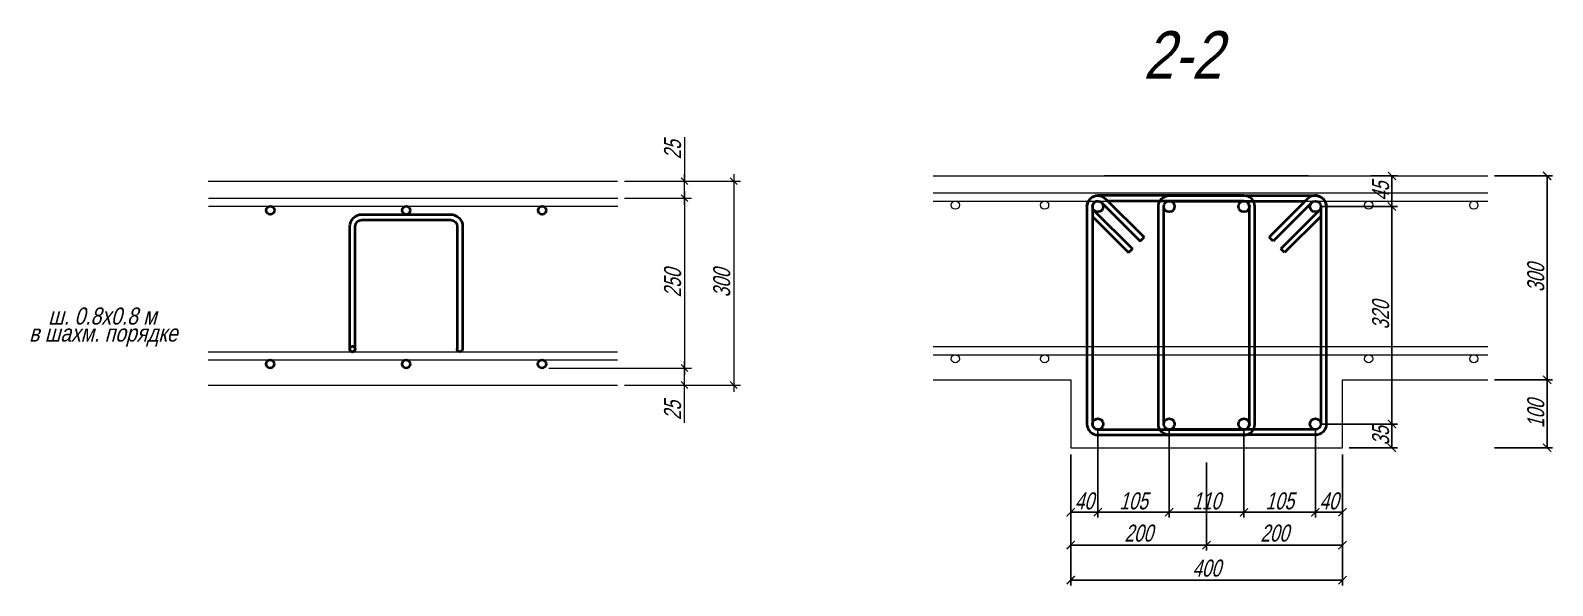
# Model space of a CAD drawing. Header units: millimetres. Extents: x 5929542 to 6152618, y 10240044 to 10382466.
# Drawn here: x 6132713 to 6134953, y 10275487 to 10276304 of the extents above; entities that cross this region are included whole.
import ezdxf
from ezdxf.enums import TextEntityAlignment as Align

# ---------------------------------------------------------------- set-up
doc = ezdxf.new("R2010")
doc.units = ezdxf.units.MM
doc.header["$PDMODE"] = 35
doc.layers.get('Defpoints').update_dxf_attribs({"color": 253})
for name, color, linetype, lineweight in [('арматура', 7, 'Continuous', 40), ('Основная', 7, 'Continuous', 30), ('Построения', 7, 'Continuous', 13), ('Размеры', 172, 'Continuous', 13), ('Текст', 134, 'Continuous', 13), ('Тонкая', 67, 'Continuous', 9)]:
    doc.layers.add(name, color=color, linetype=linetype, lineweight=lineweight)
doc.styles.add('1к1', font='mipgost.shx', dxfattribs={"width": 0.75, "oblique": 15})
doc.styles.add('GOST 2.304', font='mipgost.ttf', dxfattribs={"width": 0.75, "oblique": 15})
doc.dimstyles.new('1k10', dxfattribs={"dimscale": 10, "dimtxt": 2.5, "dimasz": 1.2, "dimexe": 0.8, "dimexo": 1, "dimgap": 0.5, "dimtad": 1, "dimdec": 0, "dimtxsty": '1к1', "dimblk": 'ARCHTICK', "dimcen": 2.5, "dimadec": 0, "dimazin": 0, "dimtfac": 1, "dimtdec": 0, "dimtmove": 0, "dimatfit": 3, "dimfxl": 1.25, "dimarcsym": 0})
doc.dimstyles.new('1k100', dxfattribs={"dimscale": 100, "dimtxt": 2.5, "dimasz": 1.2, "dimexe": 0.8, "dimexo": 1, "dimgap": 0.4, "dimtad": 1, "dimdec": 0, "dimtxsty": 'GOST 2.304', "dimblk": 'ARCHTICK', "dimcen": 2.5, "dimadec": 0, "dimazin": 0, "dimtfac": 1, "dimtdec": 0, "dimtmove": 0, "dimatfit": 3, "dimfxl": 1.25, "dimarcsym": 0})
doc.dimstyles.new('SPDS', dxfattribs={"dimtxt": 2.5, "dimasz": 1, "dimexe": 1, "dimexo": 1, "dimgap": 0.5, "dimtad": 1, "dimdec": 0, "dimrnd": 0.001, "dimtxsty": 'GOST 2.304', "dimblk": 'OBLIQUE', "dimcen": 2.5, "dimdle": 1, "dimclrd": 256, "dimclre": 256, "dimclrt": 256, "dimadec": 0, "dimazin": 2, "dimtfac": 0.75, "dimtdec": 0, "dimtmove": 1, "dimatfit": 3, "dimfxl": 1, "dimtolj": 1, "dimlwd": -1, "dimlwe": -1, "dimarcsym": 0})

# ---------------------------------------------------------------- blocks, each defined once
blk = doc.blocks.new('_ArchTick')
at = {"color": 0, "linetype": 'ByBlock', "const_width": 0.15}
blk.add_lwpolyline([(-0.5, -0.5), (0.5, 0.5)], dxfattribs=at)
blk = doc.blocks.new('*D346')
at = {"layer": 'Defpoints', "color": 0, "ltscale": 10, "transparency": 16777216}
for p in [(6134643.8, 10275690), (6134443.8, 10275678.3), (6134443.8, 10275546.9)]:
    blk.add_point(p, dxfattribs=at)
at = {"layer": 'Размеры', "color": 0, "lineweight": -2, "ltscale": 10, "transparency": 16777216}
for p, q in [((6134443.8, 10275668.3), (6134443.8, 10275538.9)), ((6134643.8, 10275680), (6134643.8, 10275538.9)), ((6134643.8, 10275546.9), (6134443.8, 10275546.9))]:
    blk.add_line(p, q, dxfattribs=at)
at = {"layer": 'Размеры', "color": 0, "lineweight": -2, "ltscale": 10, "transparency": 16777216, "xscale": 12, "yscale": 12, "zscale": 12, "rotation": 180}
blk.add_blockref('_ArchTick', (6134443.8, 10275546.9), dxfattribs=at)
at = {"layer": 'Размеры', "color": 0, "lineweight": -2, "ltscale": 10, "transparency": 16777216, "xscale": 12, "yscale": 12, "zscale": 12}
blk.add_blockref('_ArchTick', (6134643.8, 10275546.9), dxfattribs=at)
at = {"layer": 'Размеры', "color": 0, "ltscale": 10, "transparency": 16777216, "insert": (6134543.8, 10275564.4), "char_height": 25, "attachment_point": 5, "style": 'GOST 2.304'}
blk.add_mtext('200', dxfattribs=at)
blk = doc.blocks.new('*D347')
at = {"layer": 'Defpoints', "color": 0, "ltscale": 10, "transparency": 16777216}
for p in [(6134243.8, 10275690), (6134443.8, 10275678.3), (6134243.8, 10275546.9)]:
    blk.add_point(p, dxfattribs=at)
at = {"layer": 'Размеры', "color": 0, "lineweight": -2, "ltscale": 10, "transparency": 16777216}
for p, q in [((6134243.8, 10275680), (6134243.8, 10275538.9)), ((6134443.8, 10275668.3), (6134443.8, 10275538.9)), ((6134443.8, 10275546.9), (6134243.8, 10275546.9))]:
    blk.add_line(p, q, dxfattribs=at)
at = {"layer": 'Размеры', "color": 0, "lineweight": -2, "ltscale": 10, "transparency": 16777216, "xscale": 12, "yscale": 12, "zscale": 12, "rotation": 180}
blk.add_blockref('_ArchTick', (6134243.8, 10275546.9), dxfattribs=at)
at = {"layer": 'Размеры', "color": 0, "lineweight": -2, "ltscale": 10, "transparency": 16777216, "xscale": 12, "yscale": 12, "zscale": 12}
blk.add_blockref('_ArchTick', (6134443.8, 10275546.9), dxfattribs=at)
at = {"layer": 'Размеры', "color": 0, "ltscale": 10, "transparency": 16777216, "insert": (6134343.8, 10275564.4), "char_height": 25, "attachment_point": 5, "style": 'GOST 2.304'}
blk.add_mtext('200', dxfattribs=at)
blk = doc.blocks.new('*D345')
at = {"layer": 'Defpoints', "color": 0, "ltscale": 10, "transparency": 16777216}
for p in [(6134243.8, 10275690), (6134643.8, 10275690), (6134643.8, 10275495.4)]:
    blk.add_point(p, dxfattribs=at)
at = {"layer": 'Размеры', "color": 0, "lineweight": -2, "ltscale": 10, "transparency": 16777216}
for p, q in [((6134243.8, 10275680), (6134243.8, 10275487.4)), ((6134643.8, 10275680), (6134643.8, 10275487.4)), ((6134243.8, 10275495.4), (6134643.8, 10275495.4))]:
    blk.add_line(p, q, dxfattribs=at)
at = {"layer": 'Размеры', "color": 0, "lineweight": -2, "ltscale": 10, "transparency": 16777216, "xscale": 12, "yscale": 12, "zscale": 12, "rotation": 180}
blk.add_blockref('_ArchTick', (6134243.8, 10275495.4), dxfattribs=at)
at = {"layer": 'Размеры', "color": 0, "lineweight": -2, "ltscale": 10, "transparency": 16777216, "xscale": 12, "yscale": 12, "zscale": 12}
blk.add_blockref('_ArchTick', (6134643.8, 10275495.4), dxfattribs=at)
at = {"layer": 'Размеры', "color": 0, "ltscale": 10, "transparency": 16777216, "insert": (6134443.8, 10275512.9), "char_height": 25, "attachment_point": 5, "style": 'GOST 2.304'}
blk.add_mtext('400', dxfattribs=at)
blk = doc.blocks.new('фыввыва')
at = {"layer": 'арматура', "ltscale": 10}
for p, q in [((6025456.6, 10146498.2), (6025400, 10146441.6)), ((6025462.3, 10146492.5), (6025405.7, 10146436)), ((6025473.6, 10146481.2), (6025417, 10146424.6)), ((6025475.9, 10146472.2), (6025422.7, 10146419)), ((6025405.7, 10146436), (6025400, 10146441.6)), ((6025422.7, 10146419), (6025417, 10146424.6))]:
    blk.add_line(p, q, dxfattribs=at)
blk.add_arc((6025467.9, 10146486.9), 16, 359.9986, 135, dxfattribs=at)
blk = doc.blocks.new('_Oblique')
at = {"color": 0, "linetype": 'ByBlock', "lineweight": -2}
blk.add_line((-0.5, -0.5), (0.5, 0.5), dxfattribs=at)
blk = doc.blocks.new('*D348')
at = {"layer": 'Defpoints', "color": 0, "ltscale": 100, "transparency": 16777216}
for p in [(6133577.2, 10276082.4), (6133577.2, 10275782.4), (6133748, 10275782.4)]:
    blk.add_point(p, dxfattribs=at)
at = {"layer": 'Размеры', "ltscale": 100, "transparency": 16777216}
for p, q in [((6133748, 10276092.4), (6133748, 10275772.4)), ((6133587.2, 10276082.4), (6133758, 10276082.4)), ((6133587.2, 10275782.4), (6133758, 10275782.4))]:
    blk.add_line(p, q, dxfattribs=at)
at = {"layer": 'Размеры', "ltscale": 100, "transparency": 16777216, "xscale": 10, "yscale": 10, "zscale": 10}
for p, rotation in [((6133748, 10276082.4), 90), ((6133748, 10275782.4), 270)]:
    blk.add_blockref('_Oblique', p, dxfattribs=dict(at, rotation=rotation))
at = {"layer": 'Размеры', "ltscale": 100, "transparency": 16777216, "insert": (6133730.5, 10275932.4), "char_height": 25, "attachment_point": 5, "rotation": 90, "style": 'GOST 2.304'}
blk.add_mtext('\\A1;300', dxfattribs=at)
blk = doc.blocks.new('*D349')
at = {"layer": 'Defpoints', "color": 0, "ltscale": 100, "transparency": 16777216}
for p in [(6133466, 10275807.4), (6133675.7, 10275807.4), (6133577.2, 10275782.4)]:
    blk.add_point(p, dxfattribs=at)
at = {"layer": 'Размеры', "ltscale": 100, "transparency": 16777216}
for p, q in [((6133476, 10275807.4), (6133685.7, 10275807.4)), ((6133675.7, 10275772.4), (6133675.7, 10275817.4)), ((6133587.2, 10275782.4), (6133685.7, 10275782.4)), ((6133675.7, 10275726.6), (6133675.7, 10275782.4))]:
    blk.add_line(p, q, dxfattribs=at)
at = {"layer": 'Размеры', "ltscale": 100, "transparency": 16777216, "xscale": 10, "yscale": 10, "zscale": 10}
for p, rotation in [((6133675.7, 10275807.4), 90), ((6133675.7, 10275782.4), 270)]:
    blk.add_blockref('_Oblique', p, dxfattribs=dict(at, rotation=rotation))
at = {"layer": 'Размеры', "ltscale": 100, "transparency": 16777216, "insert": (6133658.2, 10275745), "char_height": 25, "attachment_point": 5, "rotation": 90, "style": 'GOST 2.304'}
blk.add_mtext('\\A1;25', dxfattribs=at)
blk = doc.blocks.new('*D350')
at = {"layer": 'Defpoints', "color": 0, "ltscale": 100, "transparency": 16777216}
for p in [(6133577.2, 10276082.4), (6133675.7, 10276082.4), (6133577.4, 10276057.4)]:
    blk.add_point(p, dxfattribs=at)
at = {"layer": 'Размеры', "ltscale": 100, "transparency": 16777216}
for p, q in [((6133675.7, 10276146.9), (6133675.7, 10276082.4)), ((6133675.7, 10276047.4), (6133675.7, 10276092.4)), ((6133587.2, 10276082.4), (6133685.7, 10276082.4)), ((6133587.4, 10276057.4), (6133685.7, 10276057.4))]:
    blk.add_line(p, q, dxfattribs=at)
at = {"layer": 'Размеры', "ltscale": 100, "transparency": 16777216, "xscale": 10, "yscale": 10, "zscale": 10}
for p, rotation in [((6133675.7, 10276082.4), 90), ((6133675.7, 10276057.4), 270)]:
    blk.add_blockref('_Oblique', p, dxfattribs=dict(at, rotation=rotation))
at = {"layer": 'Размеры', "ltscale": 100, "transparency": 16777216, "insert": (6133658.2, 10276128.5), "char_height": 25, "attachment_point": 5, "rotation": 90, "style": 'GOST 2.304'}
blk.add_mtext('\\A1;25', dxfattribs=at)
blk = doc.blocks.new('*D351')
at = {"layer": 'Defpoints', "color": 0, "ltscale": 10, "transparency": 16777216}
for p in [(6133598.3, 10276057.4), (6133598.1, 10275807.4), (6133675.7, 10275807.4)]:
    blk.add_point(p, dxfattribs=at)
at = {"layer": 'Размеры', "ltscale": 10, "transparency": 16777216}
for p, q in [((6133675.7, 10276067.4), (6133675.7, 10275797.4)), ((6133608.3, 10276057.4), (6133685.7, 10276057.4)), ((6133608.1, 10275807.4), (6133685.7, 10275807.4))]:
    blk.add_line(p, q, dxfattribs=at)
at = {"layer": 'Размеры', "ltscale": 10, "transparency": 16777216, "xscale": 10, "yscale": 10, "zscale": 10}
for p, rotation in [((6133675.7, 10276057.4), 90), ((6133675.7, 10275807.4), 270)]:
    blk.add_blockref('_Oblique', p, dxfattribs=dict(at, rotation=rotation))
at = {"layer": 'Размеры', "ltscale": 10, "transparency": 16777216, "insert": (6133658.2, 10275932.4), "char_height": 25, "attachment_point": 5, "rotation": 90, "style": 'GOST 2.304'}
blk.add_mtext('\\A1;250', dxfattribs=at)
blk = doc.blocks.new('*D352')
at = {"layer": 'Defpoints', "color": 0, "ltscale": 10, "transparency": 16777216}
for p in [(6134283.8, 10275725), (6134388.8, 10275725), (6134283.8, 10275595.3)]:
    blk.add_point(p, dxfattribs=at)
at = {"layer": 'Размеры', "color": 0, "lineweight": -2, "ltscale": 10, "transparency": 16777216}
for p, q in [((6134283.8, 10275715), (6134283.8, 10275587.3)), ((6134388.8, 10275715), (6134388.8, 10275587.3)), ((6134388.8, 10275595.3), (6134283.8, 10275595.3))]:
    blk.add_line(p, q, dxfattribs=at)
at = {"layer": 'Размеры', "color": 0, "lineweight": -2, "ltscale": 10, "transparency": 16777216, "xscale": 12, "yscale": 12, "zscale": 12, "rotation": 180}
blk.add_blockref('_ArchTick', (6134283.8, 10275595.3), dxfattribs=at)
at = {"layer": 'Размеры', "color": 0, "lineweight": -2, "ltscale": 10, "transparency": 16777216, "xscale": 12, "yscale": 12, "zscale": 12}
blk.add_blockref('_ArchTick', (6134388.8, 10275595.3), dxfattribs=at)
at = {"layer": 'Размеры', "color": 0, "ltscale": 10, "transparency": 16777216, "insert": (6134336.3, 10275611.8), "char_height": 25, "attachment_point": 5, "style": 'GOST 2.304'}
blk.add_mtext('105', dxfattribs=at)
blk = doc.blocks.new('*D353')
at = {"layer": 'Defpoints', "color": 0, "ltscale": 10, "transparency": 16777216}
for p in [(6134498.8, 10275725), (6134603.8, 10275725), (6134498.8, 10275595.3)]:
    blk.add_point(p, dxfattribs=at)
at = {"layer": 'Размеры', "color": 0, "lineweight": -2, "ltscale": 10, "transparency": 16777216}
for p, q in [((6134498.8, 10275715), (6134498.8, 10275587.3)), ((6134603.8, 10275715), (6134603.8, 10275587.3)), ((6134603.8, 10275595.3), (6134498.8, 10275595.3))]:
    blk.add_line(p, q, dxfattribs=at)
at = {"layer": 'Размеры', "color": 0, "lineweight": -2, "ltscale": 10, "transparency": 16777216, "xscale": 12, "yscale": 12, "zscale": 12, "rotation": 180}
blk.add_blockref('_ArchTick', (6134498.8, 10275595.3), dxfattribs=at)
at = {"layer": 'Размеры', "color": 0, "lineweight": -2, "ltscale": 10, "transparency": 16777216, "xscale": 12, "yscale": 12, "zscale": 12}
blk.add_blockref('_ArchTick', (6134603.8, 10275595.3), dxfattribs=at)
at = {"layer": 'Размеры', "color": 0, "ltscale": 10, "transparency": 16777216, "insert": (6134551.3, 10275611.8), "char_height": 25, "attachment_point": 5, "style": 'GOST 2.304'}
blk.add_mtext('105', dxfattribs=at)
blk = doc.blocks.new('*D354')
at = {"layer": 'Defpoints', "color": 0, "ltscale": 10, "transparency": 16777216}
for p in [(6134603.8, 10275725), (6134643.8, 10275690), (6134643.8, 10275595.3)]:
    blk.add_point(p, dxfattribs=at)
at = {"layer": 'Размеры', "color": 0, "lineweight": -2, "ltscale": 10, "transparency": 16777216}
for p, q in [((6134603.8, 10275715), (6134603.8, 10275587.3)), ((6134643.8, 10275680), (6134643.8, 10275587.3)), ((6134603.8, 10275595.3), (6134643.8, 10275595.3))]:
    blk.add_line(p, q, dxfattribs=at)
at = {"layer": 'Размеры', "color": 0, "lineweight": -2, "ltscale": 10, "transparency": 16777216, "xscale": 12, "yscale": 12, "zscale": 12, "rotation": 180}
blk.add_blockref('_ArchTick', (6134603.8, 10275595.3), dxfattribs=at)
at = {"layer": 'Размеры', "color": 0, "lineweight": -2, "ltscale": 10, "transparency": 16777216, "xscale": 12, "yscale": 12, "zscale": 12}
blk.add_blockref('_ArchTick', (6134643.8, 10275595.3), dxfattribs=at)
at = {"layer": 'Размеры', "color": 0, "ltscale": 10, "transparency": 16777216, "insert": (6134623.8, 10275611.8), "char_height": 25, "attachment_point": 5, "style": 'GOST 2.304'}
blk.add_mtext('40', dxfattribs=at)
blk = doc.blocks.new('*D355')
at = {"layer": 'Defpoints', "color": 0, "ltscale": 10, "transparency": 16777216}
for p in [(6134388.8, 10275679.9), (6134498.8, 10275679.9), (6134498.8, 10275595.3)]:
    blk.add_point(p, dxfattribs=at)
at = {"layer": 'Размеры', "color": 0, "lineweight": -2, "ltscale": 10, "transparency": 16777216}
for p, q in [((6134388.8, 10275669.9), (6134388.8, 10275587.3)), ((6134498.8, 10275669.9), (6134498.8, 10275587.3)), ((6134388.8, 10275595.3), (6134498.8, 10275595.3))]:
    blk.add_line(p, q, dxfattribs=at)
at = {"layer": 'Размеры', "color": 0, "lineweight": -2, "ltscale": 10, "transparency": 16777216, "xscale": 12, "yscale": 12, "zscale": 12, "rotation": 180}
blk.add_blockref('_ArchTick', (6134388.8, 10275595.3), dxfattribs=at)
at = {"layer": 'Размеры', "color": 0, "lineweight": -2, "ltscale": 10, "transparency": 16777216, "xscale": 12, "yscale": 12, "zscale": 12}
blk.add_blockref('_ArchTick', (6134498.8, 10275595.3), dxfattribs=at)
at = {"layer": 'Размеры', "color": 0, "ltscale": 10, "transparency": 16777216, "insert": (6134443.8, 10275611.8), "char_height": 25, "attachment_point": 5, "style": 'GOST 2.304'}
blk.add_mtext('110', dxfattribs=at)
blk = doc.blocks.new('*D356')
at = {"layer": 'Defpoints', "color": 0, "ltscale": 10, "transparency": 16777216}
for p in [(6134243.8, 10275669.9), (6134283.8, 10275669.9), (6134243.8, 10275595.3)]:
    blk.add_point(p, dxfattribs=at)
at = {"layer": 'Размеры', "color": 0, "lineweight": -2, "ltscale": 10, "transparency": 16777216}
for p, q in [((6134243.8, 10275659.9), (6134243.8, 10275587.3)), ((6134283.8, 10275659.9), (6134283.8, 10275587.3)), ((6134283.8, 10275595.3), (6134243.8, 10275595.3))]:
    blk.add_line(p, q, dxfattribs=at)
at = {"layer": 'Размеры', "color": 0, "lineweight": -2, "ltscale": 10, "transparency": 16777216, "xscale": 12, "yscale": 12, "zscale": 12, "rotation": 180}
blk.add_blockref('_ArchTick', (6134243.8, 10275595.3), dxfattribs=at)
at = {"layer": 'Размеры', "color": 0, "lineweight": -2, "ltscale": 10, "transparency": 16777216, "xscale": 12, "yscale": 12, "zscale": 12}
blk.add_blockref('_ArchTick', (6134283.8, 10275595.3), dxfattribs=at)
at = {"layer": 'Размеры', "color": 0, "ltscale": 10, "transparency": 16777216, "insert": (6134263.8, 10275611.8), "char_height": 25, "attachment_point": 5, "style": 'GOST 2.304'}
blk.add_mtext('40', dxfattribs=at)
blk = doc.blocks.new('*D357')
at = {"layer": 'Defpoints', "color": 0, "ltscale": 10, "transparency": 16777216}
for p in [(6134603.8, 10275725), (6134716.5, 10275725), (6134643.8, 10275690)]:
    blk.add_point(p, dxfattribs=at)
at = {"layer": 'Размеры', "color": 0, "lineweight": -2, "ltscale": 10, "transparency": 16777216}
for p, q in [((6134613.8, 10275725), (6134724.5, 10275725)), ((6134716.5, 10275690), (6134716.5, 10275725)), ((6134653.8, 10275690), (6134724.5, 10275690))]:
    blk.add_line(p, q, dxfattribs=at)
at = {"layer": 'Размеры', "color": 0, "lineweight": -2, "ltscale": 10, "transparency": 16777216, "xscale": 12, "yscale": 12, "zscale": 12}
for p, rotation in [((6134716.5, 10275725), 90), ((6134716.5, 10275690), 270)]:
    blk.add_blockref('_ArchTick', p, dxfattribs=dict(at, rotation=rotation))
at = {"layer": 'Размеры', "color": 0, "ltscale": 10, "transparency": 16777216, "insert": (6134700, 10275707.5), "char_height": 25, "attachment_point": 5, "rotation": 90, "style": 'GOST 2.304'}
blk.add_mtext('35', dxfattribs=at)
blk = doc.blocks.new('*D358')
at = {"layer": 'Defpoints', "color": 0, "ltscale": 10, "transparency": 16777216}
for p in [(6134603.8, 10276045), (6134716.5, 10276045), (6134603.8, 10275725)]:
    blk.add_point(p, dxfattribs=at)
at = {"layer": 'Размеры', "color": 0, "lineweight": -2, "ltscale": 10, "transparency": 16777216}
for p, q in [((6134613.8, 10276045), (6134724.5, 10276045)), ((6134716.5, 10275725), (6134716.5, 10276045)), ((6134613.8, 10275725), (6134724.5, 10275725))]:
    blk.add_line(p, q, dxfattribs=at)
at = {"layer": 'Размеры', "color": 0, "lineweight": -2, "ltscale": 10, "transparency": 16777216, "xscale": 12, "yscale": 12, "zscale": 12}
for p, rotation in [((6134716.5, 10276045), 90), ((6134716.5, 10275725), 270)]:
    blk.add_blockref('_ArchTick', p, dxfattribs=dict(at, rotation=rotation))
at = {"layer": 'Размеры', "color": 0, "ltscale": 10, "transparency": 16777216, "insert": (6134700, 10275885), "char_height": 25, "attachment_point": 5, "rotation": 90, "style": 'GOST 2.304'}
blk.add_mtext('320', dxfattribs=at)
blk = doc.blocks.new('*D359')
at = {"layer": 'Defpoints', "color": 0, "ltscale": 10, "transparency": 16777216}
for p in [(6134675.4, 10276090), (6134716.5, 10276090), (6134603.8, 10276045)]:
    blk.add_point(p, dxfattribs=at)
at = {"layer": 'Размеры', "color": 0, "lineweight": -2, "ltscale": 10, "transparency": 16777216}
for p, q in [((6134685.4, 10276090), (6134724.5, 10276090)), ((6134716.5, 10276045), (6134716.5, 10276090)), ((6134613.8, 10276045), (6134724.5, 10276045))]:
    blk.add_line(p, q, dxfattribs=at)
at = {"layer": 'Размеры', "color": 0, "lineweight": -2, "ltscale": 10, "transparency": 16777216, "xscale": 12, "yscale": 12, "zscale": 12}
for p, rotation in [((6134716.5, 10276090), 90), ((6134716.5, 10276045), 270)]:
    blk.add_blockref('_ArchTick', p, dxfattribs=dict(at, rotation=rotation))
at = {"layer": 'Размеры', "color": 0, "ltscale": 10, "transparency": 16777216, "insert": (6134700, 10276067.5), "char_height": 25, "attachment_point": 5, "rotation": 90, "style": 'GOST 2.304'}
blk.add_mtext('45', dxfattribs=at)
blk = doc.blocks.new('*D360')
at = {"layer": 'Defpoints', "color": 0, "ltscale": 10, "transparency": 16777216}
for p in [(6134857.5, 10276090), (6134944.8, 10276090), (6134857.5, 10275790)]:
    blk.add_point(p, dxfattribs=at)
at = {"layer": 'Размеры', "color": 0, "lineweight": -2, "ltscale": 10, "transparency": 16777216}
for p, q in [((6134867.5, 10276090), (6134952.8, 10276090)), ((6134944.8, 10275790), (6134944.8, 10276090)), ((6134867.5, 10275790), (6134952.8, 10275790))]:
    blk.add_line(p, q, dxfattribs=at)
at = {"layer": 'Размеры', "color": 0, "lineweight": -2, "ltscale": 10, "transparency": 16777216, "xscale": 12, "yscale": 12, "zscale": 12}
for p, rotation in [((6134944.8, 10276090), 90), ((6134944.8, 10275790), 270)]:
    blk.add_blockref('_ArchTick', p, dxfattribs=dict(at, rotation=rotation))
at = {"layer": 'Размеры', "color": 0, "ltscale": 10, "transparency": 16777216, "insert": (6134928.3, 10275940), "char_height": 25, "attachment_point": 5, "rotation": 90, "style": 'GOST 2.304'}
blk.add_mtext('300', dxfattribs=at)
blk = doc.blocks.new('*D361')
at = {"layer": 'Defpoints', "color": 0, "ltscale": 10, "transparency": 16777216}
for p in [(6134857.5, 10275790), (6134857.5, 10275690), (6134944.8, 10275690)]:
    blk.add_point(p, dxfattribs=at)
at = {"layer": 'Размеры', "color": 0, "lineweight": -2, "ltscale": 10, "transparency": 16777216}
for p, q in [((6134867.5, 10275790), (6134952.8, 10275790)), ((6134944.8, 10275790), (6134944.8, 10275690)), ((6134867.5, 10275690), (6134952.8, 10275690))]:
    blk.add_line(p, q, dxfattribs=at)
at = {"layer": 'Размеры', "color": 0, "lineweight": -2, "ltscale": 10, "transparency": 16777216, "xscale": 12, "yscale": 12, "zscale": 12}
for p, rotation in [((6134944.8, 10275790), 90), ((6134944.8, 10275690), 270)]:
    blk.add_blockref('_ArchTick', p, dxfattribs=dict(at, rotation=rotation))
at = {"layer": 'Размеры', "color": 0, "ltscale": 10, "transparency": 16777216, "insert": (6134928.3, 10275740), "char_height": 25, "attachment_point": 5, "rotation": 90, "style": 'GOST 2.304'}
blk.add_mtext('100', dxfattribs=at)

msp = doc.modelspace()

# ---------------------------------------------------------------- linework, layer by layer
at = {"layer": 'арматура', "ltscale": 10}
for points in [[(6134283.80423, 10276061.0394, 0.4142135624), (6134267.80423, 10276045.0394), (6134267.80423, 10275725.0419, 0.4142135624), (6134283.80423, 10275709.0419), (6134498.80423, 10275709.0419, 0.4142135624), (6134514.80423, 10275725.0419), (6134514.80423, 10276045.0394, 0.4142135624), (6134498.80423, 10276061.0394)], [(6134603.80423, 10276061.0394, -0.4142135624), (6134619.80423, 10276045.0394), (6134619.80423, 10275725.0419, -0.4142135624), (6134603.80423, 10275709.0419), (6134388.80423, 10275709.0419, -0.4142135624), (6134372.80423, 10275725.0419), (6134372.80423, 10276045.0394, -0.4142135624), (6134388.80423, 10276061.0394)]]:
    msp.add_lwpolyline(points, format="xyb", close=True, dxfattribs=at)
for points in [[(6134283.80423, 10276053.0394, 0.4142135624), (6134275.80423, 10276045.0394), (6134275.80423, 10275725.0419, 0.4142135624), (6134283.80423, 10275717.0419), (6134498.80423, 10275717.0419, 0.4142135624), (6134506.80423, 10275725.0419), (6134506.80423, 10276045.0394, 0.4142135624), (6134498.80423, 10276053.0394), (6134298.43164, 10276053.0394)], [(6134603.80423, 10276053.0394, -0.4142135624), (6134611.80423, 10276045.0394), (6134611.80423, 10275725.0419, -0.4142135624), (6134603.80423, 10275717.0419), (6134388.80423, 10275717.0419, -0.4142135624), (6134380.80423, 10275725.0419), (6134380.80423, 10276045.0394, -0.4142135624), (6134388.80423, 10276053.0394), (6134589.17681, 10276053.0394)]]:
    msp.add_lwpolyline(points, format="xyb", dxfattribs=at)
at = {"layer": 'арматура', "extrusion": (0, 1, 0)}
for elevation in [10276033.43661, 10276025.43661]:
    msp.add_lwpolyline([(-6133201.17251, 0), (-6133331.17251, 0)], dxfattribs=dict(at, elevation=elevation))
at = {"layer": 'арматура', "extrusion": (1, 0, 0)}
for points, elevation in [([(10275835.44285, 0), (10276015.43661, 0)], 6133182.98009), ([(10275835.44285, 0), (10276015.43661, 0)], 6133190.98009), ([(10276015.43661, 0), (10275835.44285, 0)], 6133340.98009), ([(10276015.43661, 0), (10275835.44285, 0)], 6133348.98009)]:
    msp.add_lwpolyline(points, dxfattribs=dict(at, elevation=elevation))
at = {"layer": 'арматура', "ltscale": 0.8}
for centre in [(6133066.17251, 10276039.43661), (6133266.17251, 10276039.43661), (6133466.17251, 10276039.43661), (6133065.98009, 10275813.44285), (6133265.98009, 10275813.44285), (6133465.98009, 10275813.44285)]:
    msp.add_circle(centre, 6, dxfattribs=at)
at = {"layer": 'арматура', "ltscale": 10}
for centre in [(6134283.80423, 10276045.0394), (6134283.80423, 10276045.0394), (6134388.80423, 10276045.0394), (6134498.80423, 10276045.0394), (6134603.80423, 10276045.0394), (6134283.80423, 10275725.0419), (6134283.80423, 10275725.0419), (6134388.80423, 10275725.0419), (6134498.80423, 10275725.0419), (6134603.80423, 10275725.0419)]:
    msp.add_circle(centre, 8, dxfattribs=at)
at = {"layer": 'арматура'}
msp.add_circle((6133186.98009, 10275835.44285), 4, dxfattribs=at)
at = {"layer": 'арматура', "extrusion": (0, 0, -1)}
for centre, radius, start, end in [((-6133201.17251, 10276015.43661), 18, 0, 90), ((-6133201.17251, 10276015.43661), 10, 0, 90), ((-6133331.17251, 10276015.43661), 18, 90, 180), ((-6133331.17251, 10276015.43661), 10, 90, 180), ((-6133344.98009, 10275835.44285), 4, 180, 0)]:
    msp.add_arc(centre, radius, start, end, dxfattribs=at)
at = {"layer": 'арматура'}
msp.add_arc((6133186.98009, 10275835.44285), 4, 180, 0, dxfattribs=at)
at = {"layer": 'Построения', "ltscale": 10}
for p, q in [((6134593.80423, 10276090.0419), (6134293.80423, 10276090.0419)), ((6134041.70625, 10275839.0444), (6134857.46359, 10275839.0444)), ((6134041.70625, 10275827.0444), (6134857.46359, 10275827.0444))]:
    msp.add_line(p, q, dxfattribs=at)
at = {"layer": 'Построения', "ltscale": 0.8}
for p, q in [((6134041.70625, 10276065.03817), (6134857.65601, 10276065.03817)), ((6132975.10467, 10276057.43661), (6133577.44046, 10276057.43661)), ((6132975.10467, 10276045.43661), (6133577.44046, 10276045.43661)), ((6134041.70625, 10276053.03817), (6134857.65601, 10276053.03817)), ((6132974.91226, 10275831.44285), (6133577.24804, 10275831.44285)), ((6132974.91226, 10275819.44285), (6133577.24804, 10275819.44285))]:
    msp.add_line(p, q, dxfattribs=at)
at = {"layer": 'Построения', "ltscale": 10}
msp.add_lwpolyline([(6134243.80423, 10275790.0419), (6134243.80423, 10275690.0419), (6134643.80423, 10275690.0419), (6134643.80423, 10275790.0419)], dxfattribs=at)
for centre in [(6134074.18395, 10276047.03817), (6134205.40504, 10276047.03817), (6134682.20342, 10276047.03817), (6134837.06554, 10276047.03817), (6134074.18395, 10275821.0444), (6134205.40504, 10275821.0444), (6134682.20342, 10275821.0444), (6134837.06554, 10275821.0444)]:
    msp.add_circle(centre, 6, dxfattribs=at)
at = {"layer": 'Тонкая', "ltscale": 2}
for p, q in [((6134041.70625, 10276090.0419), (6134857.46359, 10276090.0419)), ((6132974.91226, 10276082.44035), (6133577.24804, 10276082.44035)), ((6132974.91226, 10275782.44035), (6133577.24804, 10275782.44035)), ((6134041.70625, 10275790.0419), (6134243.80423, 10275790.0419)), ((6134643.80423, 10275790.0419), (6134857.46359, 10275790.0419))]:
    msp.add_line(p, q, dxfattribs=at)

# ---------------------------------------------------------------- block references
at = {"layer": 'Основная', "color": 1, "xscale": -1}
msp.add_blockref('фыввыва', (12159751.72103, 129558.17532), dxfattribs=at)
at = {"layer": 'Основная', "color": 1}
msp.add_blockref('фыввыва', (109135.88743, 129558.17532), dxfattribs=at)

# ---------------------------------------------------------------- texts
at = {"layer": 'Текст', "ltscale": 10, "style": 'GOST 2.304', "oblique": 15, "width": 0.85}
msp.add_text('2-2', height=70, dxfattribs=at).set_placement((6134408.10303, 10276233.00366), align=Align.CENTER)
for s, p in [('ш. 0.8х0.8 м', (6132739.3557, 10275871.40761)), ('в шахм. порядке', (6132711.27172, 10275846.32013))]:
    msp.add_text(s, height=25, dxfattribs=at).set_placement(p)

# ---------------------------------------------------------------- dimensions: what is measured, and where the dimension line sits
at = {"layer": 'Размеры', "ltscale": 100}
for base, p1, p2, angle, picture, middle in [((6133675.69895, 10276082.44035), (6133577.44046, 10276057.43661), (6133577.24804, 10276082.44035), 90, '*D350', (6133675.69895, 10276128.52128)), ((6133675.69895, 10275807.44285), (6133577.24804, 10275782.44035), (6133465.98009, 10275807.44285), 270, '*D349', (6133675.69895, 10275745.01671))]:
    dim = msp.add_linear_dim(base=base, p1=p1, p2=p2, angle=angle, dimstyle='SPDS', override={"dimscale": 10, "dimlfac": 1, "dimrnd": 0, "dimtxsty": 'GOST 2.304', "dimtolj": 1}, dxfattribs=at)
    dim.commit()
    dim.dimension.update_dxf_attribs({"geometry": picture, "text_midpoint": middle, "dimtype": 160})
dim = msp.add_linear_dim(base=(6133747.98985, 10275782.44035), p1=(6133577.24804, 10276082.44035), p2=(6133577.24804, 10275782.44035), angle=90, dimstyle='SPDS', override={"dimscale": 10, "dimlfac": 1, "dimrnd": 0, "dimtxsty": 'GOST 2.304', "dimtolj": 1}, dxfattribs=at)
dim.commit()
dim.dimension.update_dxf_attribs({"geometry": '*D348', "text_midpoint": (6133730.48985, 10275932.44035)})
at = {"layer": 'Размеры', "ltscale": 10}
for base, p1, p2, angle, dimstyle, override, picture, middle in [((6134716.49634, 10276090.0419), (6134603.80423, 10276045.0394), (6134675.38711, 10276090.0419), 90, '1k100', {"dimscale": 10, "dimblk1": 'ArchTick', "dimblk2": 'ArchTick', "dimsah": 1, "dimtmove": 1}, '*D359', (6134699.99634, 10276067.54065)), ((6134944.82647, 10276090.0419), (6134857.46359, 10275790.0419), (6134857.46359, 10276090.0419), 90, '1k100', {"dimscale": 10, "dimblk1": 'ArchTick', "dimblk2": 'ArchTick', "dimsah": 1, "dimtmove": 1}, '*D360', (6134928.32647, 10275940.0419)), ((6133675.69895, 10275807.44285), (6133598.32962, 10276057.43661), (6133598.13721, 10275807.44285), 90, 'SPDS', {"dimscale": 10, "dimlfac": 1, "dimrnd": 0, "dimtxsty": 'GOST 2.304', "dimtolj": 1}, '*D351', (6133658.19895, 10275932.43973)), ((6134716.49634, 10276045.0394), (6134603.80423, 10275725.0419), (6134603.80423, 10276045.0394), 90, '1k100', {"dimscale": 10, "dimblk1": 'ArchTick', "dimblk2": 'ArchTick', "dimsah": 1, "dimtmove": 1}, '*D358', (6134699.99634, 10275885.04065)), ((6134944.82647, 10275690.0419), (6134857.46359, 10275790.0419), (6134857.46359, 10275690.0419), 90, '1k100', {"dimscale": 10, "dimblk1": 'ArchTick', "dimblk2": 'ArchTick', "dimsah": 1, "dimtmove": 1}, '*D361', (6134928.32647, 10275740.0419)), ((6134716.49634, 10275725.0419), (6134643.80423, 10275690.0419), (6134603.80423, 10275725.0419), 90, '1k100', {"dimscale": 10, "dimblk1": 'ArchTick', "dimblk2": 'ArchTick', "dimsah": 1, "dimtmove": 1}, '*D357', (6134699.99634, 10275707.5419)), ((6134498.80423, 10275595.25944), (6134603.80423, 10275725.0419), (6134498.80423, 10275725.0419), 0, '1k100', {"dimscale": 10, "dimlfac": 1, "dimtxsty": 'GOST 2.304', "dimblk1": 'ArchTick', "dimblk2": 'ArchTick', "dimsah": 1, "dimtmove": 1, "dimtolj": 0}, '*D353', (6134551.30423, 10275611.75944)), ((6134643.80423, 10275595.25944), (6134603.80423, 10275725.0419), (6134643.80423, 10275690.0419), 180, '1k100', {"dimscale": 10, "dimblk1": 'ArchTick', "dimblk2": 'ArchTick', "dimsah": 1, "dimtmove": 1}, '*D354', (6134623.80423, 10275611.75944))]:
    dim = msp.add_linear_dim(base=base, p1=p1, p2=p2, angle=angle, dimstyle=dimstyle, override=override, dxfattribs=at)
    dim.commit()
    dim.dimension.update_dxf_attribs({"geometry": picture, "text_midpoint": middle})
for base, p1, p2, dimstyle, override, picture, middle in [((6134283.80423, 10275595.25944), (6134388.80423, 10275725.0419), (6134283.80423, 10275725.0419), '1k100', {"dimscale": 10, "dimblk1": 'ArchTick', "dimblk2": 'ArchTick', "dimsah": 1, "dimtmove": 1}, '*D352', (6134336.30423, 10275611.75944)), ((6134243.80423, 10275546.85599), (6134443.80423, 10275678.27583), (6134243.80423, 10275690.0419), '1k10', {"dimtxsty": 'GOST 2.304'}, '*D347', (6134343.80423, 10275564.35599)), ((6134643.80423, 10275495.43161), (6134243.80423, 10275690.0419), (6134643.80423, 10275690.0419), '1k10', {"dimtxsty": 'GOST 2.304'}, '*D345', (6134443.80423, 10275512.93161)), ((6134443.80423, 10275546.85599), (6134643.80423, 10275690.0419), (6134443.80423, 10275678.27583), '1k10', {"dimtxsty": 'GOST 2.304'}, '*D346', (6134543.80423, 10275564.35599)), ((6134243.80423, 10275595.25944), (6134283.80423, 10275669.90421), (6134243.80423, 10275669.90421), '1k100', {"dimscale": 10, "dimblk1": 'ArchTick', "dimblk2": 'ArchTick', "dimsah": 1, "dimtmove": 1}, '*D356', (6134263.80423, 10275611.75944)), ((6134498.80423, 10275595.25944), (6134388.80423, 10275679.93418), (6134498.80423, 10275679.93418), '1k100', {"dimscale": 10, "dimblk1": 'ArchTick', "dimblk2": 'ArchTick', "dimsah": 1, "dimtmove": 1}, '*D355', (6134443.80423, 10275611.75944))]:
    dim = msp.add_linear_dim(base=base, p1=p1, p2=p2, dimstyle=dimstyle, override=override, dxfattribs=at)
    dim.commit()
    dim.dimension.update_dxf_attribs({"geometry": picture, "text_midpoint": middle})

doc.saveas('drawing.dxf')
